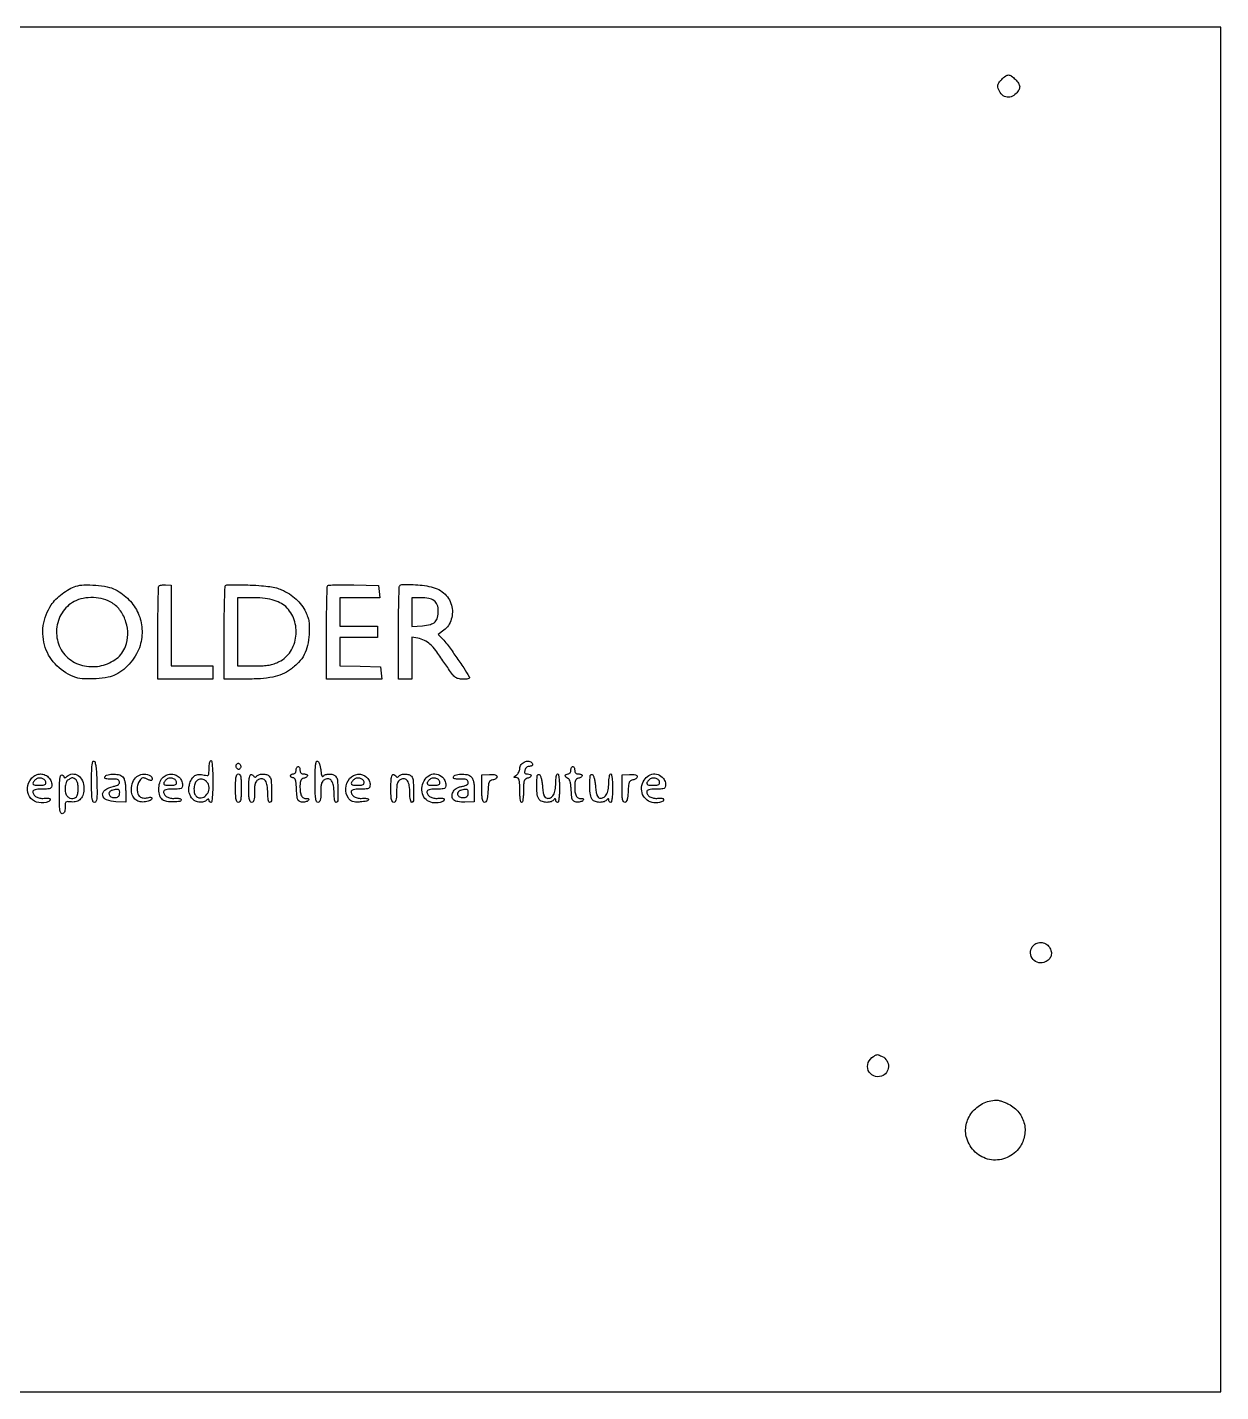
# Model space of a CAD drawing. Extents: x 0 to 1280, y 0 to 720.
# Drawn here: x 650 to 1280, y 0 to 720 of the extents above; entities that cross this region are included whole.
import ezdxf

# ---------------------------------------------------------------- set-up
doc = ezdxf.new("R2010")
doc.units = 0

msp = doc.modelspace()

# ---------------------------------------------------------------- linework, layer by layer
msp.add_lwpolyline([(0, 360), (0, 0), (640, 0), (1280, 0), (1280, 360), (1280, 720), (640, 720), (0, 720)], close=True)
for points in [[(1171.545455, 692.545455, -0.048637), (1173.270882, 690.4472, -0.133493), (1173.879021, 688.645842, -0.147842), (1173.464454, 686.901916, -0.064703), (1172, 685, -0.116299), (1169.356617, 683.365331, -0.152037), (1166.531309, 683.307354, -0.146317), (1164.094609, 684.87546, -0.105336), (1162.538872, 687.733351, -0.076462), (1162.376827, 688.917649, -0.089087), (1162.595943, 690.030864, -0.071436), (1163.245115, 691.178781, -0.032033), (1164.392442, 692.483351, -0.033197), (1166.506706, 694.334072, -0.162399), (1167.989165, 694.84296, -0.165307), (1169.464901, 694.355604, -0.034708)], [(696.513106, 423.258617, -0.080368), (703.740969, 417.942551, -0.089662), (708.602679, 410.796502, -0.090824), (710.615092, 402.479827, -0.084996), (709.625272, 393.782924, -0.058353), (707.738272, 389.313327, -0.044669), (704.717221, 384.947649, -0.044366), (700.940654, 381.155113, -0.055077), (696.802259, 378.391456, -0.077036), (692.732529, 377.020251, -0.025495), (686.456601, 376.262014, -0.025688), (680.101294, 376.1483, -0.071446), (675.71582, 376.928773, -0.114114), (665.740533, 382.990177, -0.117836), (659.580569, 392.751564, -0.117698), (658.495866, 404.252874, -0.113657), (662.687792, 415.169669, -0.048981), (665.160732, 418.160736, -0.03281), (668.510831, 421.078087, -0.032956), (672.184151, 423.510947, -0.052325), (675.633641, 425.028835, -0.07155), (679.992384, 425.764137, -0.027218), (686.168379, 425.577828, -0.027255), (692.297441, 424.719883, -0.070163)], [(726, 404.34782), (726, 383), (737, 383), (748, 383), (748, 379.5), (748, 376), (733.5, 376), (719, 376), (719, 400.333333, -0.002296), (719.043033, 409.704827, -0.00369), (719.175376, 417.694126, -0.000773), (719.353946, 424.698576, -0.191896), (719.597025, 425.263692, -0.137162), (720.000476, 425.490838, -0.023554), (720.871423, 425.661095, -0.024124), (721.941805, 425.766019, -0.019477), (723.097025, 425.778178), (726, 425.69564)], [(784.213152, 423.221257, -0.036166), (788.43341, 420.967729, -0.045186), (791.959424, 418.270112, -0.047343), (794.812655, 415.099759, -0.04687), (797.029493, 411.439075, -0.029372), (798.124776, 408.790445, -0.045245), (798.720841, 406.385552, -0.03725), (798.939128, 403.595022, -0.013515), (798.846038, 399.622213, -0.043609), (798.035757, 393.771484, -0.066586), (796.243777, 388.978059, -0.067422), (793.274665, 384.865976, -0.046001), (788.93008, 381.06431, -0.058661), (784.65243, 378.673119, -0.047168), (779.61095, 377.12316, -0.03582), (773.16693, 376.264989, -0.015197), (764.450779, 376), (754, 376), (754, 400.333333, -0.002883), (754.05411, 409.717971, -0.004579), (754.220312, 417.750183, -0.001214), (754.445667, 424.730159, -0.183541), (754.75, 425.454525, -0.195839), (755.413602, 425.753445, -0.004681), (758.867301, 425.847009, -0.009574), (762.97827, 425.841153, -0.006273), (767.713152, 425.684286, -0.007619), (773.691747, 425.319728, -0.018012), (778.126028, 424.820286, -0.024005), (781.530197, 424.143748, -0.043521)], [(835.813358, 422.25), (836.126717, 419), (825.563358, 419), (815, 419), (815, 411.5), (815, 404), (825, 404), (835, 404), (835, 401), (835, 398), (825, 398), (815, 398), (815, 390.533832), (815, 383.067663), (825.75, 382.783832), (836.5, 382.5), (836.813358, 379.25), (837.126717, 376), (822.563358, 376), (808, 376), (808, 400.333333, -0.00267), (808.050072, 409.711522, -0.004264), (808.203962, 417.722712, -0.001029), (808.412186, 424.709379, -0.190647), (808.694338, 425.361005, -0.187626), (809.312415, 425.632924, -0.003307), (813.019816, 425.769816, -0.007818), (817.390335, 425.833883, -0.005072), (822.444338, 425.777672), (835.5, 425.5)], [(862.073301, 424.986099, -0.054431), (866.364466, 423.676645, -0.07221), (869.841985, 421.548856, -0.077331), (872.397854, 418.653313, -0.074993), (873.986044, 415.088374, -0.071666), (874.459065, 411.363498, -0.069611), (873.870763, 407.617412, -0.072154), (872.311904, 404.296097, -0.088044), (869.953847, 401.807756), (866.983813, 399.611915), (869.858338, 396.555958, -0.030978), (872.182521, 393.756368, -0.00497), (876.317405, 387.97673, -0.005889), (880.467102, 381.901816, -0.013862), (883.382168, 377.25, -0.220742), (883.437293, 376.686681, -0.221382), (883.042628, 376.281869, -0.07565), (881.99789, 376.057725, -0.015084), (880.08481, 376, -0.056192), (877.515921, 376.289618, -0.126631), (875.787193, 377.181835, -0.057661), (873.963542, 379.231026, -0.005018), (870.007395, 384.989002, 0.011763), (865.681237, 391.107037, 0.047865), (862.629313, 394.485461, 0.074218), (859.728679, 396.437314, 0.061766), (856.197726, 397.610455), (853, 398.25), (853, 387.125), (853, 376), (849.5, 376), (846, 376), (846, 400.333333, -0.002563), (846.04807, 409.709617, -0.004102), (846.195833, 417.714583, -0.000953), (846.395611, 424.706149, -0.191005), (846.666667, 425.333333, -0.190752), (848.080353, 425.945117, -0.013496), (852.462754, 425.964649, -0.0193), (857.390816, 425.663028, -0.021928)], [(674.830485, 416.973206, 0.131797), (668.42252, 411.026619, 0.119703), (665.557513, 402.449307, 0.119844), (666.947519, 393.521479, 0.132311), (672.270733, 386.607073, 0.115022), (680.244867, 383.021476, 0.104354), (689.287696, 383.151941, 0.109501), (697.168507, 386.867015, 0.138604), (701.936382, 393.3151, 0.087566), (703.119024, 399.58059, 0.078243), (702.166266, 406.137564, 0.079402), (699.269527, 411.999962, 0.094816), (694.827464, 416.258643, 0.078184), (690.372741, 418.243767, 0.056921), (685.001115, 419.052519, 0.05654), (679.54297, 418.630085, 0.074082)], [(761, 401), (761, 383), (769.78811, 383, 0.010625), (774.506976, 383.100289, 0.031437), (777.728403, 383.440937, 0.041395), (780.354193, 384.114069, 0.033354), (783.03811, 385.25, 0.135018), (788.986121, 390.631863, 0.112889), (791.851679, 398.679208, 0.110654), (790.958692, 407.30555, 0.125544), (786.457489, 414.276611, 0.0748), (783.380206, 416.37444, 0.049478), (779.354638, 417.844579, 0.040234), (774.293104, 418.717862, 0.02261), (768.05718, 419), (761, 419)], [(853, 411.37617), (853, 403.75234), (858.649858, 404.22087, 0.040095), (862.836819, 404.908962, 0.1296), (865.288968, 406.251115, 0.147039), (866.5849, 408.513197, 0.057128), (867, 412.134426, 0.090523), (866.433936, 415.235434, 0.143411), (864.819573, 417.37681, 0.114466), (861.996065, 418.610684, 0.046045), (857.777494, 419), (853, 419)], [(686.783832, 321.668646, -0.004363), (686.889149, 315.776711, -0.031456), (686.73669, 312.942626, -0.082429), (686.318625, 311.494868, -0.28896), (685.533832, 311, -0.29257), (684.73767, 311.509476, -0.073827), (684.284598, 313.056478, -0.029986), (684.053276, 316.032833, -0.004403), (684, 322.083333, -0.005026), (684.055191, 327.57366, -0.024137), (684.268842, 330.693749, -0.0453), (684.634725, 332.434486, -0.420852), (685.25, 332.751979, -0.259038), (685.851636, 332.097742, -0.024777), (686.269439, 329.890347, -0.020964), (686.586411, 326.584716, -0.006769)], [(748, 322, -0.007181), (747.935032, 317.476434, -0.015486), (747.727273, 314, -0.010792), (747.43167, 311.377449, -0.375539), (747, 311, -0.111474), (746.618517, 311.086121, -0.100072), (746.29375, 311.329718, -0.094595), (746.075889, 311.693871, -0.087854), (746, 312.122445, 0.105392), (745.908322, 312.55255, 0.309591), (745.663283, 312.70289, 0.13748), (745.239824, 312.560961, 0.024024), (744.560472, 312.050187, -0.134522), (742.466311, 311.101684, -0.107435), (739.982614, 311.241418, -0.102603), (737.689053, 312.420182, -0.112051), (736.138998, 314.383165, -0.03854), (735.512242, 316.007849, -0.06408), (735.274213, 317.45383, -0.057085), (735.398519, 319.026438, -0.024547), (735.903658, 321.072775, -0.061104), (737.036253, 323.656335, -0.128129), (738.58338, 325.189047, -0.129972), (740.665585, 325.759386, -0.063777), (743.414958, 325.431988, 0.037066), (744.960848, 325.163749, 0.26249), (745.632178, 325.46008, 0.150447), (745.943133, 326.33066, 0.011101), (746, 328.891592, -0.022967), (746.072363, 330.466126, -0.036744), (746.29375, 331.793155, -0.042206), (746.612567, 332.745248, -0.299314), (747, 333, -0.375539), (747.43167, 332.622551, -0.010792), (747.727273, 330, -0.015486), (747.935032, 326.523566, -0.007181)], [(762.5, 329, -0.074012), (762.119849, 328.549884, -0.156529), (761.705698, 328.369302, -0.15302), (761.257119, 328.461657, -0.06978), (760.774265, 328.825735, -0.088981), (760.446886, 329.29624, -0.076381), (760.281199, 329.876926, -0.077007), (760.298118, 330.476023, -0.093176), (760.5, 331, -0.074012), (760.880151, 331.450116, -0.156529), (761.294302, 331.630698, -0.15302), (761.742881, 331.538343, -0.06978), (762.225735, 331.174265, -0.088981), (762.553114, 330.70376, -0.076381), (762.718801, 330.123074, -0.077007), (762.701882, 329.523977, -0.093176)], [(805, 327.922346, 0.01529), (805.258885, 326.12638, 0.054456), (805.582376, 325.012095, 0.191131), (805.940882, 324.641676, 0.370823), (806.309017, 324.75, -0.16989), (807.461289, 325.643943, -0.07905), (809.351726, 325.959651, -0.075598), (811.343795, 325.672409, -0.123442), (812.8, 324.8, -0.177777), (813.72061, 322.811161, -0.016789), (813.983096, 317.354499, -0.013567), (813.913866, 311.878222, -0.402611), (813, 311, -0.318161), (812.610672, 311.275641, -0.03342), (812.29375, 312.412606, -0.031684), (812.072232, 313.965631, -0.019586), (812, 315.80887, 0.036758), (811.704144, 319.8278, 0.110085), (810.723484, 322.384543, 0.205381), (809.16051, 323.408843, 0.168158), (807.170835, 323.091428, 0.082169), (806.053129, 322.232239, 0.109151), (805.402458, 321.131881, 0.06516), (805.083859, 319.442861, 0.014077), (805, 316.464816, -0.01224), (804.933215, 313.737132, -0.054786), (804.681379, 312.160803, -0.11864), (804.214982, 311.315251, -0.210676), (803.5, 311, -0.29926), (802.725174, 311.509366, -0.068398), (802.283835, 313.097222, -0.029127), (802.053941, 316.105068, -0.004511), (802, 322.083333, -0.005031), (802.055228, 327.572498, -0.024123), (802.268925, 330.693778, -0.045155), (802.634709, 332.436896, -0.420249), (803.25, 332.755679, -0.193141), (803.765295, 332.322321, -0.035662), (804.279688, 331.166355, -0.033655), (804.717086, 329.645837, -0.025063)], [(916.750467, 331.25, -0.152919), (916.759217, 330.761948, -0.152857), (916.488036, 330.35599, -0.110842), (915.945524, 330.088741, -0.059304), (915.199965, 330, 0.089822), (914.390081, 329.853326, 0.079775), (913.645231, 329.429284, 0.078313), (913.059386, 328.784751, 0.081593), (912.710251, 328, 0.049229), (912.55836, 327.042979, 0.167579), (912.726188, 326.44369, 0.182942), (913.214569, 326.106846, 0.060551), (914.09362, 326, -0.081867), (915.487322, 325.770265, -0.332756), (915.944316, 325.104563, -0.258387), (915.457571, 324.304529, -0.065777), (914, 323.710251, 0.119045), (912.957472, 323.150487, 0.137744), (912.35351, 322.202605, 0.063547), (912.067665, 320.502889, 0.009923), (912, 317.09362, -0.015101), (911.92878, 314.736078, -0.025569), (911.708973, 312.773405, -0.023668), (911.396094, 311.305348, -0.340706), (911, 311, -0.345347), (910.599474, 311.314102, -0.022017), (910.288462, 312.875, -0.024301), (910.070361, 314.963427, -0.013867), (910, 317.5, 0.008338), (909.940271, 321.081564, 0.057168), (909.681469, 322.822674, 0.148805), (909.142631, 323.687477, 0.176801), (908.25, 324.031803, -0.011517), (907.161439, 324.076683, -0.395521), (907, 324.24884, -0.22845), (907.13212, 324.522916, -0.005777), (908.25, 325.392046, 0.06539), (908.919745, 326.054466, 0.046826), (909.485937, 326.944213, 0.047212), (909.871472, 327.912888, 0.071227), (910, 328.810552, -0.179899), (910.814428, 331.000866, -0.128715), (912.987915, 332.496761, -0.154664), (915.33509, 332.590407, -0.25065)], [(661.171259, 324.345012, -0.059994), (661.871356, 323.539322, -0.041706), (662.462807, 322.48733, -0.042003), (662.866313, 321.364014, -0.065317), (663, 320.345012, -0.074593), (662.804868, 319.044317, -0.211687), (662.216954, 318.367251, -0.099342), (660.977408, 318.063243, -0.010619), (658, 318, 0.015038), (655.653079, 317.929397, 0.052221), (654.157405, 317.681122, 0.099631), (653.30553, 317.25113, 0.230123), (653, 316.622445, 0.150751), (653.464018, 315.118402, 0.111188), (654.745843, 313.922269, 0.091017), (656.666649, 313.225841, 0.067805), (658.92481, 313.156061, -0.044274), (661.19955, 313.192509, -0.264817), (662.14753, 312.557484, -0.409074), (661.875841, 311.720231, -0.057264), (660, 311.001268, -0.142077), (654.939454, 311.156479, -0.173645), (651.211804, 314.030386, -0.172089), (650.135793, 318.640285, -0.139644), (652.07258, 323.365141, -0.092049), (654.083899, 325.13169, -0.107875), (656.487852, 325.934204, -0.110599), (658.960555, 325.653536, -0.1009)], [(669.291667, 324.75, 0.062037), (669.586056, 324.178067, 0.247772), (669.923333, 324, 0.164145), (670.3676, 324.149887, 0.026382), (671.075, 324.75, -0.175208), (673.897688, 325.974765, -0.16996), (676.893144, 325.132148, -0.13617), (679.181209, 322.355387, -0.105017), (680, 318.5, -0.070277), (679.541899, 315.256825, -0.114616), (678.194405, 312.841485, -0.130909), (676.070492, 311.470087, -0.107719), (673.376744, 311.204183, 0.019599), (671.296838, 311.364705, 0.189281), (670.476004, 311.077755, 0.196272), (670.085844, 310.31486, 0.021285), (670, 308.299199, -0.028317), (669.91552, 306.808713, -0.078531), (669.636336, 305.799867, -0.12869), (669.161974, 305.216484, -0.159362), (668.5, 305, -0.292784), (667.729954, 305.493192, -0.072528), (667.285714, 307, -0.030643), (667.054606, 309.860051, -0.004841), (667, 315.5, -0.010858), (667.131308, 321.545879, -0.049898), (667.630903, 325.012159, -0.40275), (668.414731, 325.505973, -0.259552)], [(700.428571, 324.428571, -0.098549), (701.129515, 323.379275, -0.045991), (701.615709, 321.810618, -0.035143), (701.90775, 319.713664, -0.017032), (702, 317.0063), (702, 311.155457), (696.857173, 311.327728, -0.079679), (691.92005, 312.290072, -0.265966), (689.873372, 314.723073, -0.299365), (691.0345, 317.452086, -0.08887), (695.402115, 319.347799, 0.024475), (697.119227, 319.843735, 0.07817), (698.170627, 320.399326, 0.134045), (698.68669, 321.061337, 0.15126), (698.763262, 321.861597, 0.132032), (698.384076, 322.612914, 0.126708), (697.673965, 323.087123, 0.076195), (696.51277, 323.303965, 0.022942), (694.711429, 323.279902, -0.022482), (693.288838, 323.25959, -0.036779), (692.090232, 323.384945, -0.042909), (691.23088, 323.61677, -0.315245), (691, 323.946568, -0.318051), (691.960195, 325.303374, -0.072121), (694.888234, 325.881901, -0.064493), (698.222562, 325.622198, -0.145734)], [(714.418213, 325.393011, -0.069528), (715.022943, 325.058518, -0.063161), (715.53535, 324.561426, -0.066774), (715.88223, 323.984134, -0.102283), (716, 323.41445, -0.110537), (715.861537, 322.795782, -0.271539), (715.491071, 322.542253, -0.109692), (714.779893, 322.648761, -0.015091), (713.390453, 323.231867, 0.027877), (711.917796, 323.806085, 0.12371), (710.998014, 323.870461, 0.146853), (710.243247, 323.489044, 0.045003), (709.390453, 322.519298, 0.090768), (708.37877, 320.426734, 0.070276), (708.05254, 317.911325, 0.074801), (708.431402, 315.573686, 0.142981), (709.487014, 314.010777, 0.084789), (710.266481, 313.560801, 0.053565), (711.287139, 313.303064, 0.049531), (712.432456, 313.255687, 0.047101), (713.584886, 313.431949, -0.021368), (714.816934, 313.685772, -0.111608), (715.50405, 313.643217, -0.269782), (715.793714, 313.338226, -0.138414), (715.770573, 312.793616, -0.173728), (715.366497, 312.274655, -0.046359), (714.419351, 311.790494, -0.041235), (713.168465, 311.40701, -0.032533), (711.767718, 311.195299, -0.095657), (709.053653, 311.483446, -0.119517), (706.879626, 312.770164, -0.115388), (705.48544, 314.951433, -0.084943), (705, 317.788248, -0.092406), (705.732529, 321.718037, -0.131487), (707.814939, 324.573801, -0.143756), (710.889921, 325.851153, -0.119201)], [(730.171259, 324.345012, -0.059994), (730.871356, 323.539322, -0.041706), (731.462807, 322.48733, -0.042003), (731.866313, 321.364014, -0.065317), (732, 320.345012, -0.074593), (731.804868, 319.044317, -0.211687), (731.216954, 318.367251, -0.099342), (729.977408, 318.063243, -0.010619), (727, 318, 0.015038), (724.653079, 317.929397, 0.052221), (723.157405, 317.681122, 0.099631), (722.30553, 317.25113, 0.230123), (722, 316.622445, 0.150751), (722.464018, 315.118402, 0.111188), (723.745843, 313.922269, 0.091017), (725.666649, 313.225841, 0.067805), (727.92481, 313.156061, -0.03131), (729.103547, 313.205492, -0.044882), (730.142323, 313.09035, -0.053674), (730.914539, 312.845249, -0.224818), (731.225171, 312.48671, -0.444267), (730.610297, 311.515722, -0.039248), (727.360772, 311.216961, -0.038905), (723.75037, 311.450317, -0.12299), (721.522727, 312.358371, -0.160239), (720.028285, 314.446383, -0.073936), (719.503785, 317.785136, -0.071076), (719.976292, 321.298235, -0.115498), (721.427715, 323.920126, -0.100339), (723.355367, 325.341088, -0.096967), (725.70797, 325.921514, -0.096848), (728.108186, 325.572157, -0.099813)], [(763, 318.5, -0.007659), (762.940222, 314.597782, -0.041714), (762.7, 312.5, -0.098409), (762.241583, 311.396042, -0.250296), (761.5, 311, -0.250296), (760.758417, 311.396042, -0.098409), (760.3, 312.5, -0.041714), (760.059778, 314.597782, -0.007659), (760, 318.5, -0.007659), (760.059778, 322.402218, -0.041714), (760.3, 324.5, -0.098409), (760.758417, 325.603958, -0.250296), (761.5, 326, -0.250296), (762.241583, 325.603958, -0.098409), (762.7, 324.5, -0.041714), (762.940222, 322.402218, -0.007659)], [(769.553851, 324.912868, 0.075363), (769.927179, 324.473233, 0.181024), (770.321227, 324.325735, 0.150038), (770.768438, 324.463023, 0.047458), (771.312868, 324.912868, -0.126792), (772.665568, 325.711191, -0.074718), (774.537246, 325.959245, -0.074046), (776.418402, 325.645583, -0.118641), (777.8, 324.8, -0.177777), (778.72061, 322.811161, -0.016789), (778.983096, 317.354499, -0.013567), (778.913866, 311.878222, -0.402611), (778, 311, -0.318161), (777.610672, 311.275641, -0.03342), (777.29375, 312.412606, -0.031684), (777.072232, 313.965631, -0.019586), (777, 315.80887, 0.036758), (776.704144, 319.8278, 0.110085), (775.723484, 322.384543, 0.205381), (774.16051, 323.408843, 0.168158), (772.170835, 323.091428, 0.082169), (771.053129, 322.232239, 0.109151), (770.402458, 321.131881, 0.06516), (770.083859, 319.442861, 0.014077), (770, 316.464816, -0.01224), (769.933215, 313.737132, -0.054786), (769.681379, 312.160803, -0.11864), (769.214982, 311.315251, -0.210676), (768.5, 311, -0.250296), (767.758417, 311.396042, -0.098409), (767.3, 312.5, -0.041714), (767.059778, 314.597782, -0.007659), (767, 318.5, -0.014466), (767.129544, 322.976536, -0.080454), (767.648844, 325.316095, -0.390131), (768.500083, 325.725055, -0.182267)], [(794, 328, 0.072254), (794.126841, 327.126841, 0.124864), (794.5, 326.5, 0.124864), (795.126841, 326.126841, 0.072254), (796, 326, -0.042236), (796.765695, 325.935204, -0.061847), (797.4125, 325.74051, -0.081235), (797.851041, 325.454424, -0.2107), (798, 325.116631, -0.181596), (797.858742, 324.740524, -0.059916), (797.4125, 324.339118, -0.050447), (796.765484, 323.975456, -0.038887), (796, 323.710251, 0.090564), (795.043907, 323.264322, 0.12402), (794.429608, 322.545229, 0.087169), (794.098089, 321.419057, 0.028105), (794, 319.675407, 0.026052), (794.166344, 316.485083, 0.089179), (794.742166, 314.498118, 0.14972), (795.77594, 313.404319, 0.129815), (797.306989, 313, -0.025282), (798.262036, 312.951678, -0.18216), (798.66759, 312.75, -0.330554), (798.704212, 312.419807, -0.064429), (798.315335, 311.915335, -0.097756), (797.730238, 311.523152, -0.045419), (796.854473, 311.247598, -0.04264), (795.85054, 311.117539, -0.046072), (794.865335, 311.165335, -0.091849), (793.556883, 311.604377, -0.171542), (792.825544, 312.431361, -0.075625), (792.443977, 314.036684, -0.008699), (792.202283, 317.75, 0.011248), (791.988765, 320.791216, 0.045136), (791.650165, 322.622858, 0.089857), (791.154189, 323.643755, 0.239244), (790.452283, 324, -0.067088), (789.897144, 324.074823, -0.083963), (789.426608, 324.29375, -0.099518), (789.111934, 324.618658, -0.143731), (789, 325, -0.148195), (789.115568, 325.381354, -0.098894), (789.440625, 325.70625, -0.082425), (789.926543, 325.925306, -0.064853), (790.5, 326, 0.130775), (791.075754, 326.153209, 0.10214), (791.5625, 326.583333, 0.08892), (791.888136, 327.230589, 0.072314), (792, 328, -0.048028), (792.073693, 328.765418, -0.068025), (792.29375, 329.4125, -0.088204), (792.618118, 329.848523, -0.191087), (793, 330, -0.191087), (793.381882, 329.848523, -0.088204), (793.70625, 329.4125, -0.068025), (793.926307, 328.765418, -0.048028)], [(829.171259, 324.345012, -0.059994), (829.871356, 323.539322, -0.041706), (830.462807, 322.48733, -0.042003), (830.866313, 321.364014, -0.065317), (831, 320.345012, -0.074593), (830.804868, 319.044317, -0.211687), (830.216954, 318.367251, -0.099342), (828.977408, 318.063243, -0.010619), (826, 318, 0.015038), (823.653079, 317.929397, 0.052221), (822.157405, 317.681122, 0.099631), (821.30553, 317.25113, 0.230123), (821, 316.622445, 0.150751), (821.464018, 315.118402, 0.111188), (822.745843, 313.922269, 0.091017), (824.666649, 313.225841, 0.067805), (826.92481, 313.156061, -0.03131), (828.103547, 313.205492, -0.044882), (829.142323, 313.09035, -0.053674), (829.914539, 312.845249, -0.224818), (830.225171, 312.48671, -0.362186), (830.044497, 312.085727, -0.041701), (829.05111, 311.701423, -0.035037), (827.608623, 311.385317, -0.020289), (825.842437, 311.198984, -0.018742), (823.297549, 311.130101, -0.073957), (821.754129, 311.376111, -0.104371), (820.633382, 312.008461, -0.059595), (819.592437, 313.17149, -0.170443), (818.128467, 318.392665, -0.162517), (820.208426, 323.503695, -0.191296), (824.624189, 325.825467, -0.213562)], [(844.553851, 324.912868, 0.075363), (844.927179, 324.473233, 0.181024), (845.321227, 324.325735, 0.150038), (845.768438, 324.463023, 0.047458), (846.312868, 324.912868, -0.126792), (847.665568, 325.711191, -0.074718), (849.537246, 325.959245, -0.074046), (851.418402, 325.645583, -0.118641), (852.8, 324.8, -0.177777), (853.72061, 322.811161, -0.016789), (853.983096, 317.354499, -0.013567), (853.913866, 311.878222, -0.402611), (853, 311, -0.318161), (852.610672, 311.275641, -0.03342), (852.29375, 312.412606, -0.031684), (852.072232, 313.965631, -0.019586), (852, 315.80887, 0.036758), (851.704144, 319.8278, 0.110085), (850.723484, 322.384543, 0.205381), (849.16051, 323.408843, 0.168158), (847.170835, 323.091428, 0.082169), (846.053129, 322.232239, 0.109151), (845.402458, 321.131881, 0.06516), (845.083859, 319.442861, 0.014077), (845, 316.464816, -0.01224), (844.933215, 313.737132, -0.054786), (844.681379, 312.160803, -0.11864), (844.214982, 311.315251, -0.210676), (843.5, 311, -0.250296), (842.758417, 311.396042, -0.098409), (842.3, 312.5, -0.041714), (842.059778, 314.597782, -0.007659), (842, 318.5, -0.014466), (842.129544, 322.976536, -0.080454), (842.648844, 325.316095, -0.390131), (843.500083, 325.725055, -0.182267)], [(869.171259, 324.345012, -0.059994), (869.871356, 323.539322, -0.041706), (870.462807, 322.48733, -0.042003), (870.866313, 321.364014, -0.065317), (871, 320.345012, -0.074593), (870.804868, 319.044317, -0.211687), (870.216954, 318.367251, -0.099342), (868.977408, 318.063243, -0.010619), (866, 318, 0.015038), (863.653079, 317.929397, 0.052221), (862.157405, 317.681122, 0.099631), (861.30553, 317.25113, 0.230123), (861, 316.622445, 0.150751), (861.464018, 315.118402, 0.111188), (862.745843, 313.922269, 0.091017), (864.666649, 313.225841, 0.067805), (866.92481, 313.156061, -0.044274), (869.19955, 313.192509, -0.264817), (870.14753, 312.557484, -0.409074), (869.875841, 311.720231, -0.057264), (868, 311.001268, -0.105437), (863.921142, 310.831874, -0.140069), (860.589634, 312.428535, -0.144135), (858.666514, 315.501069, -0.114039), (858.486023, 319.434383, -0.101756), (859.992911, 323.163173, -0.139174), (862.731473, 325.504482, -0.156413), (866.043107, 325.905388, -0.137284)], [(884.428571, 324.428571, -0.098266), (885.127957, 323.382876, -0.045907), (885.614484, 321.820262, -0.035237), (885.90731, 319.737003, -0.017302), (886, 317.059219), (886, 311.261295), (881.105533, 311.151025, -0.041044), (877.342619, 311.375244, -0.138619), (875.112187, 312.363389, -0.217174), (874.292774, 314.057256, -0.113075), (874.774088, 316.403523, -0.0752), (875.473044, 317.475858, -0.068031), (876.479751, 318.336229, -0.059047), (877.812808, 318.985721, -0.03751), (879.483456, 319.430918, 0.023569), (881.226375, 319.843749, 0.086648), (882.241643, 320.337402, 0.153304), (882.718679, 320.976611, 0.136148), (882.773775, 321.807009, 0.124048), (882.392599, 322.593658, 0.131987), (881.691753, 323.083793, 0.079254), (880.538078, 323.305253, 0.022682), (878.711429, 323.279902, -0.022482), (877.288838, 323.25959, -0.036779), (876.090232, 323.384945, -0.042909), (875.23088, 323.61677, -0.315245), (875, 323.946568, -0.318051), (875.960195, 325.303374, -0.072121), (878.888234, 325.881901, -0.064493), (882.222562, 325.622198, -0.145734)], [(898, 324.516567, -0.150382), (897.830647, 323.966224, -0.082069), (897.339062, 323.449864, -0.06922), (896.610453, 323.044237, -0.057234), (895.75, 322.819551, 0.097407), (894.534611, 322.396067, 0.162301), (893.827231, 321.588757, 0.076094), (893.441644, 320.051971, 0.010457), (893.200096, 316.75, -0.012833), (892.985289, 313.993651, -0.048037), (892.641546, 312.293018, -0.092914), (892.142739, 311.336621, -0.230129), (891.450096, 311, -0.258249), (890.742657, 311.391501, -0.091118), (890.299746, 312.506383, -0.040886), (890.061153, 314.577558, -0.008241), (890, 318.287507), (890, 325.575014), (894, 325.734523, -0.019905), (895.844861, 325.734619, -0.064042), (897.052979, 325.530145, -0.119114), (897.743122, 325.12329, -0.202972)], [(922, 319.430939, 0.011904), (922.340053, 316.299216, 0.059502), (922.777641, 314.591393, 0.119281), (923.439055, 313.63925, 0.135424), (924.433903, 313.150047, 0.175861), (926.302412, 313.452271, 0.137312), (927.772424, 314.910683, 0.088704), (928.703072, 317.545813, 0.04066), (929, 321.19113, -0.019586), (929.072232, 323.034369, -0.031684), (929.29375, 324.587394, -0.03342), (929.610672, 325.724359, -0.318161), (930, 326, -0.354925), (930.409838, 325.667147, -0.018508), (930.716667, 323.875, -0.02162), (930.931377, 321.477527, -0.011522), (931, 318.5, -0.011522), (930.931377, 315.522473, -0.02162), (930.716667, 313.125, -0.018508), (930.409838, 311.332853, -0.354925), (930, 311, -0.119248), (929.618586, 311.092278, -0.100665), (929.29375, 311.3525, -0.092192), (929.075612, 311.74168, -0.081935), (929, 312.2, 0.051663), (928.943785, 312.742599, 0.354955), (928.75, 312.9, 0.180052), (928.421376, 312.777696, 0.018208), (927.8, 312.2, -0.137026), (926.038329, 311.207544, -0.083939), (923.644506, 311.031996, -0.086366), (921.391639, 311.647222, -0.16151), (920.035184, 312.934259, -0.099732), (919.160808, 315.836883, -0.027641), (918.976704, 320.614503, -0.022856), (919.258248, 325.116413, -0.477035), (920.25, 325.755484, -0.218228), (920.786575, 325.258098, -0.030914), (921.289319, 323.798695, -0.029104), (921.71415, 321.822532, -0.017304)], [(939, 328, 0.072254), (939.126841, 327.126841, 0.124864), (939.5, 326.5, 0.124864), (940.126841, 326.126841, 0.072254), (941, 326, -0.042236), (941.765695, 325.935204, -0.061847), (942.4125, 325.74051, -0.081235), (942.851041, 325.454424, -0.2107), (943, 325.116631, -0.181596), (942.858742, 324.740524, -0.059916), (942.4125, 324.339118, -0.050447), (941.765484, 323.975456, -0.038887), (941, 323.710251, 0.090564), (940.043907, 323.264322, 0.12402), (939.429608, 322.545229, 0.087169), (939.098089, 321.419057, 0.028105), (939, 319.675407, 0.026052), (939.166344, 316.485083, 0.089179), (939.742166, 314.498118, 0.14972), (940.77594, 313.404319, 0.129815), (942.306989, 313, -0.025282), (943.262036, 312.951678, -0.18216), (943.66759, 312.75, -0.330554), (943.704212, 312.419807, -0.064429), (943.315335, 311.915335, -0.097756), (942.730238, 311.523152, -0.045419), (941.854473, 311.247598, -0.04264), (940.85054, 311.117539, -0.046072), (939.865335, 311.165335, -0.08763), (938.566218, 311.589181, -0.169243), (937.833456, 312.38319, -0.079657), (937.443508, 313.903906, -0.010031), (937.198571, 317.30112, 0.015526), (936.980505, 319.923567, 0.038675), (936.614841, 321.811433, 0.055495), (936.111975, 323.072245, 0.180421), (935.448571, 323.658109, -0.089425), (934.396614, 324.295541, -0.22089), (934.04316, 325.10249, -0.277775), (934.454051, 325.752304, -0.116792), (935.5, 326, 0.130775), (936.075754, 326.153209, 0.10214), (936.5625, 326.583333, 0.08892), (936.888136, 327.230589, 0.072314), (937, 328, -0.048028), (937.073693, 328.765418, -0.068025), (937.29375, 329.4125, -0.088204), (937.618118, 329.848523, -0.191087), (938, 330, -0.191087), (938.381882, 329.848523, -0.088204), (938.70625, 329.4125, -0.068025), (938.926307, 328.765418, -0.048028)], [(950, 319.430939, 0.013317), (950.321244, 316.548357, 0.048039), (950.748643, 314.75231, 0.08611), (951.331225, 313.689495, 0.179448), (952.128622, 313.208839, 0.16844), (954.087051, 313.497622, 0.134799), (955.659567, 314.957096, 0.092235), (956.671035, 317.559243, 0.04673), (957, 321.071429, -0.019106), (957.072214, 322.960584, -0.030952), (957.29375, 324.552232, -0.032167), (957.610364, 325.721249, -0.320877), (958, 326, -0.354925), (958.409838, 325.667147, -0.018508), (958.716667, 323.875, -0.02162), (958.931377, 321.477527, -0.011522), (959, 318.5, -0.011522), (958.931377, 315.522473, -0.02162), (958.716667, 313.125, -0.018508), (958.409838, 311.332853, -0.354925), (958, 311, -0.119248), (957.618586, 311.092278, -0.100665), (957.29375, 311.3525, -0.092192), (957.075612, 311.74168, -0.081935), (957, 312.2, 0.051663), (956.943785, 312.742599, 0.354955), (956.75, 312.9, 0.180052), (956.421376, 312.777696, 0.018208), (955.8, 312.2, -0.137026), (954.038329, 311.207544, -0.083939), (951.644506, 311.031996, -0.086366), (949.391639, 311.647222, -0.16151), (948.035184, 312.934259, -0.099732), (947.160808, 315.836883, -0.027641), (946.976704, 320.614503, -0.022856), (947.258248, 325.116413, -0.477035), (948.25, 325.755484, -0.218228), (948.786575, 325.258098, -0.030914), (949.289319, 323.798695, -0.029104), (949.71415, 321.822532, -0.017304)], [(972, 324.516567, -0.150382), (971.830647, 323.966224, -0.082069), (971.339062, 323.449864, -0.06922), (970.610453, 323.044237, -0.057234), (969.75, 322.819551, 0.097407), (968.534611, 322.396067, 0.162301), (967.827231, 321.588757, 0.076094), (967.441644, 320.051971, 0.010457), (967.200096, 316.75, -0.012833), (966.985289, 313.993651, -0.048037), (966.641546, 312.293018, -0.092914), (966.142739, 311.336621, -0.230129), (965.450096, 311, -0.258249), (964.742657, 311.391501, -0.091118), (964.299746, 312.506383, -0.040886), (964.061153, 314.577558, -0.008241), (964, 318.287507), (964, 325.575014), (968, 325.734523, -0.019905), (969.844861, 325.734619, -0.064042), (971.052979, 325.530145, -0.119114), (971.743122, 325.12329, -0.202972)], [(985.171259, 324.345012, -0.059994), (985.871356, 323.539322, -0.041706), (986.462807, 322.48733, -0.042003), (986.866313, 321.364014, -0.065317), (987, 320.345012, -0.074593), (986.804868, 319.044317, -0.211687), (986.216954, 318.367251, -0.099342), (984.977408, 318.063243, -0.010619), (982, 318, 0.015038), (979.653079, 317.929397, 0.052221), (978.157405, 317.681122, 0.099631), (977.30553, 317.25113, 0.230123), (977, 316.622445, 0.150751), (977.464018, 315.118402, 0.111188), (978.745843, 313.922269, 0.091017), (980.666649, 313.225841, 0.067805), (982.92481, 313.156061, -0.050849), (985.07527, 313.162299, -0.280816), (985.960514, 312.494569, -0.381712), (985.641875, 311.627736, -0.061175), (983.809017, 310.923036, -0.121606), (979.833338, 310.911761, -0.133953), (976.47144, 312.772497, -0.135826), (974.550748, 316.058383, -0.126526), (974.522452, 319.960967, -0.099784), (976.181886, 323.455189, -0.135309), (978.92957, 325.585611, -0.150519), (982.154574, 325.88234, -0.132904)], [(654.238321, 322.838321, 0.056208), (653.171479, 321.500272, 0.322869), (653.226003, 320.646906, 0.196923), (654.19731, 320.12443, 0.026167), (656.573324, 320, 0.019057), (658.418438, 320.07035, 0.105144), (659.367286, 320.3491, 0.209458), (659.78663, 320.886535, 0.109935), (659.813108, 321.75, 0.178087), (659.052375, 323.016754, 0.121773), (657.515198, 323.73134, 0.11164), (655.709311, 323.677938, 0.134166)], [(671.75, 322.919901, 0.179917), (670.54832, 321.456052, 0.067186), (670.019185, 318.807153, 0.066098), (670.210381, 316.041103, 0.147144), (671.2, 314.2, 0.102853), (672.580849, 313.294497, 0.112677), (674.162492, 313.053805, 0.128134), (675.542723, 313.523898, 0.156571), (676.393011, 314.581787, 0.064731), (676.907621, 316.711158, 0.044999), (676.951976, 319.188143, 0.045986), (676.579321, 321.440852, 0.133167), (675.8, 322.8, 0.037588), (674.822694, 323.640462, 0.152548), (674.0896, 323.893497, 0.120271), (673.243755, 323.713393, 0.019559)], [(694.692914, 317.299681, 0.170977), (693.42162, 316.444317, 0.248535), (693.220225, 315.135353, 0.188634), (694.23869, 313.94425, 0.12324), (696.013695, 313.5, 0.052183), (697.198689, 313.624011, 0.117372), (698.010438, 314.00837, 0.125287), (698.529802, 314.697799, 0.063904), (698.819551, 315.75, 0.075482), (698.80664, 317.095029, 0.269044), (698.282023, 317.735979, 0.136212), (697.126188, 317.838515, 0.017827)], [(723.238321, 322.838321, 0.056208), (722.171479, 321.500272, 0.322869), (722.226003, 320.646906, 0.196923), (723.19731, 320.12443, 0.026167), (725.573324, 320, 0.019057), (727.418438, 320.07035, 0.105144), (728.367286, 320.3491, 0.209458), (728.78663, 320.886535, 0.109935), (728.813108, 321.75, 0.178087), (728.052375, 323.016754, 0.121773), (726.515198, 323.73134, 0.11164), (724.709311, 323.677938, 0.134166)], [(739.569446, 322.426589, 0.120128), (738.457559, 320.597854, 0.073425), (738.051652, 318.092008, 0.075492), (738.386718, 315.656153, 0.148752), (739.452012, 314.039826, 0.21308), (741.892586, 313.356901, 0.164627), (744.379134, 314.630529, 0.137343), (745.879613, 317.389415, 0.148977), (745.664334, 320.432349, 0.110912), (744.573483, 322.071017, 0.112047), (742.890387, 323.078503, 0.123468), (741.067921, 323.207249, 0.153753)], [(822.238321, 322.838321, 0.056208), (821.171479, 321.500272, 0.322869), (821.226003, 320.646906, 0.196923), (822.19731, 320.12443, 0.026167), (824.573324, 320, 0.019057), (826.418438, 320.07035, 0.105144), (827.367286, 320.3491, 0.209458), (827.78663, 320.886535, 0.109935), (827.813108, 321.75, 0.178087), (827.052375, 323.016754, 0.121773), (825.515198, 323.73134, 0.11164), (823.709311, 323.677938, 0.134166)], [(862.238321, 322.838321, 0.056208), (861.171479, 321.500272, 0.322869), (861.226003, 320.646906, 0.196923), (862.19731, 320.12443, 0.026167), (864.573324, 320, 0.019057), (866.418438, 320.07035, 0.105144), (867.367286, 320.3491, 0.209458), (867.78663, 320.886535, 0.109935), (867.813108, 321.75, 0.178087), (867.052375, 323.016754, 0.121773), (865.515198, 323.73134, 0.11164), (863.709311, 323.677938, 0.134166)], [(878.692914, 317.299681, 0.170977), (877.42162, 316.444317, 0.248535), (877.220225, 315.135353, 0.188634), (878.23869, 313.94425, 0.12324), (880.013695, 313.5, 0.052183), (881.198689, 313.624011, 0.117372), (882.010438, 314.00837, 0.125287), (882.529802, 314.697799, 0.063904), (882.819551, 315.75, 0.075482), (882.80664, 317.095029, 0.269044), (882.282023, 317.735979, 0.136212), (881.126188, 317.838515, 0.017827)], [(978.238321, 322.838321, 0.056208), (977.171479, 321.500272, 0.322869), (977.226003, 320.646906, 0.196923), (978.19731, 320.12443, 0.026167), (980.573324, 320, 0.019057), (982.418438, 320.07035, 0.105144), (983.367286, 320.3491, 0.209458), (983.78663, 320.886535, 0.109935), (983.813108, 321.75, 0.178087), (983.052375, 323.016754, 0.121773), (981.515198, 323.73134, 0.11164), (979.709311, 323.677938, 0.134166)], [(1189.559875, 234.548963, -0.090825), (1190.51391, 232.285439, -0.122649), (1190.455617, 230.073247, -0.124303), (1189.370336, 228.167879, -0.094826), (1187.404722, 226.774635, -0.158989), (1183.914111, 226.381377, -0.165691), (1180.93137, 228.13522, -0.166003), (1179.643545, 231.342322, -0.159553), (1180.557159, 234.72758, -0.129689), (1182.479946, 236.458101, -0.124314), (1185.037971, 237.050362, -0.121957), (1187.608664, 236.359472, -0.121972)], [(1101.37603, 176.874531, -0.154298), (1103.784274, 174.703219, -0.142717), (1104.60088, 171.469948, -0.146145), (1103.548496, 168.360689, -0.163141), (1101.001061, 166.500337, -0.178157), (1096.818163, 166.689876, -0.199268), (1093.996609, 169.544811, -0.191659), (1093.966145, 173.655783, -0.169586), (1096.762263, 176.926764, -0.010023), (1098.196394, 177.724234, -0.125341), (1098.795343, 177.869577, -0.099183), (1099.438548, 177.733128, -0.005191)], [(1168.03811, 151.75, -0.108993), (1173.423066, 147.35798, -0.113414), (1176.364681, 141.167825, -0.114106), (1176.300045, 134.345136, -0.111381), (1173.254346, 128.175305, -0.134199), (1166.327673, 123.192601, -0.140585), (1157.960032, 122.543226, -0.139542), (1150.474801, 126.432345, -0.131557), (1145.952756, 133.763349, -0.123173), (1145.630383, 140.768666, -0.115335), (1148.613841, 147.294938, -0.110899), (1154.304522, 152.005685, -0.106992), (1161.53811, 153.909812, -0.072708), (1162.610905, 153.801156, -0.018678), (1164.288206, 153.31257, -0.018616), (1166.180348, 152.604615, -0.017952)]]:
    msp.add_lwpolyline(points, format="xyb", close=True)

doc.saveas('drawing.dxf')
